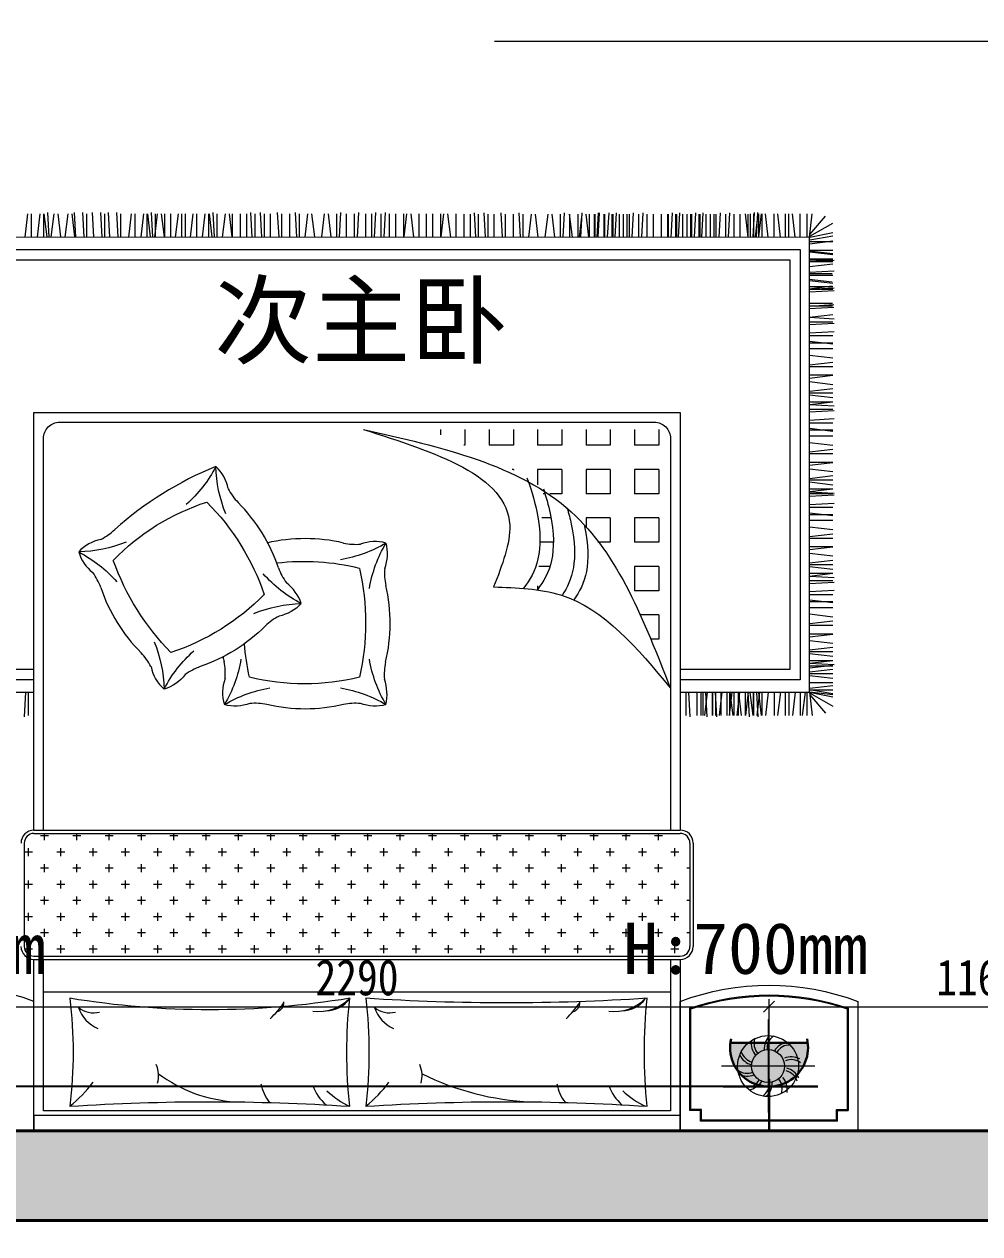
# Model space of a CAD drawing. Header units: millimetres. Extents: x -64529 to 3079702, y -28926 to 77119.
# Drawn here: x -33557 to -30896, y 2304 to 5673 of the extents above; entities that cross this region are included whole.
import ezdxf

# ---------------------------------------------------------------- set-up
doc = ezdxf.new("R2010")
doc.units = ezdxf.units.MM
doc.header["$LTSCALE"] = 10
doc.layers.get('0').update_dxf_attribs({"color": 255})
doc.layers.get('Defpoints').update_dxf_attribs({"color": 255})
for name, color, linetype, lineweight in [('1强弱电插座尺寸', 5, 'Continuous', 0), ('1强电插座布线图', 1, 'Continuous', 30), ('1强电插座布置图', 1, 'Continuous', 30), ('1浅浅', 251, 'Continuous', 20)]:
    doc.layers.add(name, color=color, linetype=linetype, lineweight=lineweight)
doc.styles.get("Standard").update_dxf_attribs({"font": ''})
doc.styles.add('夏建东', font='', dxfattribs={"width": 0.85})
doc.styles.add('宋体', font='', dxfattribs={"height": 2.5})
doc.styles.get('Standard').set_extended_font_data('SimSun')
doc.styles.get('夏建东').set_extended_font_data('SimSun')
doc.styles.get('宋体').set_extended_font_data('SimSun')
doc.dimstyles.new('g', dxfattribs={"dimtxt": 100, "dimasz": 31, "dimexe": 21, "dimexo": 30, "dimgap": 31, "dimtad": 1, "dimtih": 1, "dimtoh": 1, "dimdec": 0, "dimrnd": 10, "dimdsep": 46, "dimtxsty": '夏建东', "dimblk": 'OBLIQUE', "dimcen": 2.5, "dimdle": 21, "dimclrd": 5, "dimclre": 5, "dimclrt": 5, "dimadec": 0, "dimazin": 0, "dimtfac": 1, "dimtdec": 0, "dimtmove": 2, "dimatfit": 3, "dimldrblk": 'DOT', "dimfxl": 300, "dimlwd": -1, "dimlwe": -1, "dimarcsym": 1})
doc.dimstyles.new('副本 外标注', dxfattribs={"dimtxt": 140, "dimasz": 60, "dimexe": 30, "dimexo": 30, "dimgap": 80, "dimtad": 1, "dimtoh": 1, "dimdec": 0, "dimtxsty": 'Standard', "dimblk": 'OBLIQUE', "dimcen": 2.5, "dimdle": 60, "dimclrd": 250, "dimclre": 250, "dimclrt": 44, "dimadec": 0, "dimazin": 0, "dimtfac": 1, "dimtdec": 0, "dimtix": 1, "dimtmove": 0, "dimatfit": 3, "dimldrblk": 'DOTSMALL', "dimfxl": 1, "dimtfill": 1, "dimarcsym": 0})

# ---------------------------------------------------------------- blocks, each defined once
blk = doc.blocks.new('_Oblique')
at = {"color": 0, "linetype": 'ByBlock', "lineweight": -2}
blk.add_line((-0.5, -0.5), (0.5, 0.5), dxfattribs=at)
blk = doc.blocks.new('*D621')
at = {"layer": '1浅浅', "color": 250, "lineweight": -2, "transparency": 16777216}
for p, q in [((-30320, 2861.5), (-30320, 1464.5)), ((-35240, 1764.5), (-35240, 1464.5)), ((-35300, 1494.5), (-30260, 1494.5))]:
    blk.add_line(p, q, dxfattribs=at)
at = {"layer": 'Defpoints', "color": 0, "lineweight": 30, "transparency": 16777216}
for p in [(-30320, 2891.5), (-35240, 1794.5), (-30320, 1494.5)]:
    blk.add_point(p, dxfattribs=at)
at = {"layer": '1浅浅', "color": 250, "lineweight": -2, "transparency": 16777216, "xscale": 60, "yscale": 60, "zscale": 60, "rotation": 180}
blk.add_blockref('_Oblique', (-35240, 1494.5), dxfattribs=at)
at = {"layer": '1浅浅', "color": 250, "lineweight": -2, "transparency": 16777216, "xscale": 60, "yscale": 60, "zscale": 60}
blk.add_blockref('_Oblique', (-30320, 1494.5), dxfattribs=at)
at = {"layer": '1浅浅', "color": 44, "transparency": 16777216, "insert": (-32780, 1644.5), "char_height": 140, "attachment_point": 5, "bg_fill": 3, "box_fill_scale": 1.1, "bg_fill_color": 256, "bg_fill_true_color": 13158600, "bg_fill_transparency": 14240840}
blk.add_mtext('4920', dxfattribs=at)
blk = doc.blocks.new('_DotSmall')
at = {"color": 0, "linetype": 'ByBlock', "const_width": 0.5}
blk.add_lwpolyline([(-0.0625, 0, 1), (0.0625, 0, 1)], format="xyb", close=True, dxfattribs=at)
blk = doc.blocks.new('*D622')
at = {"layer": '1浅浅', "color": 250, "lineweight": -2, "transparency": 16777216}
for p, q in [((-30320, 3451.4), (-30320, 1014.5)), ((-35240, 1764.5), (-35240, 1014.5)), ((-35300, 1044.5), (-30260, 1044.5))]:
    blk.add_line(p, q, dxfattribs=at)
at = {"layer": 'Defpoints', "color": 0, "lineweight": 30, "transparency": 16777216}
for p in [(-30320, 3481.4), (-35240, 1794.5), (-30320, 1044.5)]:
    blk.add_point(p, dxfattribs=at)
at = {"layer": '1浅浅', "color": 250, "lineweight": -2, "transparency": 16777216, "xscale": 60, "yscale": 60, "zscale": 60, "rotation": 180}
blk.add_blockref('_Oblique', (-35240, 1044.5), dxfattribs=at)
at = {"layer": '1浅浅', "color": 250, "lineweight": -2, "transparency": 16777216, "xscale": 60, "yscale": 60, "zscale": 60}
blk.add_blockref('_Oblique', (-30320, 1044.5), dxfattribs=at)
at = {"layer": '1浅浅', "color": 44, "transparency": 16777216, "insert": (-32780, 1194.5), "char_height": 140, "attachment_point": 5, "bg_fill": 3, "box_fill_scale": 1.1, "bg_fill_color": 256, "bg_fill_true_color": 13158600, "bg_fill_transparency": 14240840}
blk.add_mtext('4920', dxfattribs=at)
blk = doc.blocks.new('fhrhrthrthr')
at = {"layer": '1强电插座布置图', "linetype": 'ByBlock'}
h = blk.add_hatch(color=1, dxfattribs=at)
edge = h.paths.add_edge_path()
edge.add_ellipse((202250.2, 8955.8), major_axis=(-76.8, -76.8), ratio=1, start_angle=308.0428, end_angle=501.9572, ccw=False)
edge.add_line((202142.4, 8969), (202358, 8969))
at = {"layer": '1强电插座布置图', "color": 1}
for p, q in [((202142.4, 8969), (202358, 8969)), ((202250.2, 8724.2), (202250.2, 8868)), ((202114.5, 8846.9), (202377.9, 8846.9)), ((202204.9, 8857.1), (202204.9, 8857.1))]:
    blk.add_line(p, q, dxfattribs=at)
blk.add_ellipse((202250.2, 8955.8), major_axis=(0, 108.6), ratio=1, start_param=1.348329, end_param=4.934795, dxfattribs=at)
blk = doc.blocks.new('_Dot')
at = {"color": 0, "linetype": 'ByBlock', "lineweight": -2}
blk.add_line((-0.5, 0), (-1, 0), dxfattribs=at)
at = {"color": 0, "linetype": 'ByBlock', "const_width": 0.5}
blk.add_lwpolyline([(-0.25, 0, 1), (0.25, 0, 1)], format="xyb", close=True, dxfattribs=at)
blk = doc.blocks.new('*D679')
at = {"layer": '1强弱电插座尺寸', "color": 5, "transparency": 16777216}
for p, q in [((-33798.5, 2936.7), (-31461.5, 2936.7)), ((-33777.5, 2621.5), (-33777.5, 2957.7)), ((-31482.5, 2621.5), (-31482.5, 2957.7))]:
    blk.add_line(p, q, dxfattribs=at)
at = {"layer": 'Defpoints', "color": 0, "lineweight": 30, "transparency": 16777216}
for p in [(-31482.5, 2936.7), (-33777.5, 2591.5), (-31482.5, 2591.5)]:
    blk.add_point(p, dxfattribs=at)
at = {"layer": '1强弱电插座尺寸', "color": 5, "transparency": 16777216, "xscale": 31, "yscale": 31, "zscale": 31, "rotation": 180}
blk.add_blockref('_Oblique', (-33777.5, 2936.7), dxfattribs=at)
at = {"layer": '1强弱电插座尺寸', "color": 5, "transparency": 16777216, "xscale": 31, "yscale": 31, "zscale": 31}
blk.add_blockref('_Oblique', (-31482.5, 2936.7), dxfattribs=at)
at = {"layer": '1强弱电插座尺寸', "color": 5, "transparency": 16777216, "insert": (-32630, 3017.7), "char_height": 100, "attachment_point": 5, "style": '夏建东'}
blk.add_mtext('2290', dxfattribs=at)
blk = doc.blocks.new('*D680')
at = {"layer": '1强弱电插座尺寸', "color": 5, "transparency": 16777216}
for p, q in [((-31503.5, 2936.7), (-30299, 2936.7)), ((-31482.5, 2621.5), (-31482.5, 2957.7)), ((-30320, 2621.5), (-30320, 2957.7))]:
    blk.add_line(p, q, dxfattribs=at)
at = {"layer": 'Defpoints', "color": 0, "lineweight": 30, "transparency": 16777216}
for p in [(-30320, 2936.7), (-31482.5, 2591.5), (-30320, 2591.5)]:
    blk.add_point(p, dxfattribs=at)
at = {"layer": '1强弱电插座尺寸', "color": 5, "transparency": 16777216, "xscale": 31, "yscale": 31, "zscale": 31, "rotation": 180}
blk.add_blockref('_Oblique', (-31482.5, 2936.7), dxfattribs=at)
at = {"layer": '1强弱电插座尺寸', "color": 5, "transparency": 16777216, "xscale": 31, "yscale": 31, "zscale": 31}
blk.add_blockref('_Oblique', (-30320, 2936.7), dxfattribs=at)
at = {"layer": '1强弱电插座尺寸', "color": 5, "transparency": 16777216, "insert": (-30901.3, 3017.7), "char_height": 100, "attachment_point": 5, "style": '夏建东'}
blk.add_mtext('1160', dxfattribs=at)

msp = doc.modelspace()

# ---------------------------------------------------------------- hatches: boundary and pattern name
at = {"layer": '1浅浅'}
h = msp.add_hatch(color=251, dxfattribs=at)
h.dxf.hatch_style = 1
h.paths.add_polyline_path([(-35490, 3071.5), (-35240, 3071.5), (-35240, 2591.5), (-27980, 2591.5), (-27980, 6651.5), (-27980, 6851.5), (-27730, 6851.5), (-27730, 2341.5), (-35490, 2341.5)])
at = {"layer": '1浅浅', "ltscale": 0.05}
h = msp.add_hatch(dxfattribs=at)
h.set_pattern_fill('SQUARE,_O', color=251, scale=540, angle=-180)
h.set_pattern_definition([(180, (73915.39, -216832.14), (-7e-14, -67.5), [67.5, -67.5]), (270, (73915.39, -216832.14), (67.5, -8e-14), [67.5, -67.5])])
edge = h.paths.add_edge_path()
edge.add_spline(control_points=[(-31757.6, 3824.5), (-31830.1, 4007.2), (-31904.6, 4195.1), (-32040.7, 4321.9), (-32044.5, 4325.4)], knot_values=[493.609625, 493.609625, 493.609625, 493.609625, 1118.790855, 1136.364214, 1136.364214, 1136.364214, 1136.364214], degree=3, periodic=0)
edge.add_spline(control_points=[(-32044.5, 4325.4), (-32044.5, 4325.5), (-32044.5, 4325.6), (-32044.6, 4325.7)], knot_values=[94.184049, 94.184049, 94.184049, 94.184049, 94.3731, 94.3731, 94.3731, 94.3731], degree=3, periodic=0)
edge.add_spline(control_points=[(-32059, 4082.1), (-32029.9, 4124.8), (-32010, 4189.1), (-32040.3, 4310.6), (-32044.5, 4325.4)], knot_values=[94.3731, 94.3731, 94.3731, 94.3731, 294.004708, 323.391411, 323.391411, 323.391411, 323.391411], degree=3, periodic=0)
edge.add_spline(control_points=[(-32044.5, 4325.4), (-32065.2, 4344.2), (-32087.3, 4361.7), (-32110.4, 4378.2)], knot_values=[396.902031, 396.902031, 396.902031, 396.902031, 493.609625, 493.609625, 493.609625, 493.609625], degree=3, periodic=0)
edge.add_spline(control_points=[(-32110.4, 4378.2), (-32110.5, 4378.5), (-32110.6, 4378.8), (-32110.7, 4379.1)], knot_values=[77.544423, 77.544423, 77.544423, 77.544423, 78.201349, 78.201349, 78.201349, 78.201349], degree=3, periodic=0)
edge.add_spline(control_points=[(-32127.7, 4098.2), (-32093, 4142.7), (-32064.3, 4211.3), (-32103.7, 4357.5), (-32110.4, 4378.2)], knot_values=[78.201349, 78.201349, 78.201349, 78.201349, 299.409175, 344.96763, 344.96763, 344.96763, 344.96763], degree=3, periodic=0)
edge.add_spline(control_points=[(-32110.4, 4378.2), (-32125.4, 4388.8), (-32140.8, 4399), (-32156.6, 4408.8)], knot_values=[334.37699, 334.37699, 334.37699, 334.37699, 396.902031, 396.902031, 396.902031, 396.902031], degree=3, periodic=0)
edge.add_spline(control_points=[(-32157, 4409.7), (-32156.9, 4409.4), (-32156.8, 4409.1), (-32156.6, 4408.8)], knot_values=[56.721131, 56.721131, 56.721131, 56.721131, 57.610921, 57.610921, 57.610921, 57.610921], degree=3, periodic=0)
edge.add_spline(control_points=[(-32156.6, 4408.8), (-32241.2, 4461.2), (-32336.6, 4502.9), (-32432, 4544.5)], knot_values=[0, 0, 0, 0, 334.37699, 334.37699, 334.37699, 334.37699], degree=3, periodic=0)
edge.add_line((-32432, 4544.5), (-31757, 4544.5))
edge.add_line((-31757, 4544.5), (-31757, 3824.5))
edge.add_arc((-31757.3, 3788.2), 36.3, 89.562, 90.438)

# ---------------------------------------------------------------- linework, layer by layer
at = {"layer": '1强电插座布线图', "linetype": 'Continuous', "lineweight": 30}
msp.add_lwpolyline([(-31482.5, 2715.5), (-34961.2, 2714.2, -0.414214), (-35061.2, 2814.2), (-35061.2, 6377.2, -0.414214), (-34961.2, 6477.2), (-29390.9, 6477.2, 0.414214), (-29290.9, 6577.2), (-29290.9, 6861.4, 0.414214), (-29390.9, 6961.4), (-35017.4, 6961.4, -0.414214), (-35117.4, 7061.4), (-35117.4, 12267.2, -0.414214), (-35017.4, 12367.2), (-29454.3, 12367.2, 0.414214), (-29354.3, 12467.2), (-29354.3, 12786, 0.414214), (-29454.3, 12886), (-35017.4, 12886, -0.414214), (-35117.4, 12986), (-35117.4, 17138.9, -0.414214)], format="xyb", dxfattribs=at)
at = {"layer": '1浅浅', "color": 251, "ltscale": 0.05}
for p, q in [((-33553.9, 5079.9), (-33546.3, 5144.7)), ((-33536.4, 5079.9), (-33536.4, 5144.7)), ((-33520, 5079.9), (-33512.4, 5144.7)), ((-33502.4, 5079.9), (-33502.4, 5144.7)), ((-33493.3, 5080.5), (-33500.9, 5144.7)), ((-33487.2, 5079.9), (-33491, 5148.5)), ((-33481.3, 5079.9), (-33473.7, 5144.7)), ((-33454.6, 5080.5), (-33462.2, 5144.7)), ((-33442.4, 5079.9), (-33434.8, 5144.7)), ((-33415.7, 5080.5), (-33423.3, 5144.7)), ((-33412.6, 5079.9), (-33416.4, 5148.5)), ((-33389.6, 5079.9), (-33393.5, 5148.5)), ((-33382, 5079.9), (-33382, 5144.7)), ((-33362.9, 5079.9), (-33366.7, 5148.5)), ((-33340, 5079.9), (-33343.8, 5148.5)), ((-33332.4, 5079.9), (-33332.4, 5144.7)), ((-33318.1, 5079.9), (-33321.9, 5148.5)), ((-33295.2, 5079.9), (-33299, 5148.5)), ((-33287.5, 5079.9), (-33287.5, 5144.7)), ((-33265.5, 5079.9), (-33257.8, 5144.7)), ((-33247.9, 5079.9), (-33247.9, 5144.7)), ((-33231.5, 5079.9), (-33223.9, 5144.7)), ((-33214, 5079.9), (-33214, 5144.7)), ((-33204.8, 5080.5), (-33212.4, 5144.7)), ((-33198.7, 5079.9), (-33202.5, 5148.5)), ((-33193.2, 5079.9), (-33185.6, 5144.7)), ((-33191.1, 5079.9), (-33191.1, 5144.7)), ((-33166.5, 5080.5), (-33174.1, 5144.7)), ((-33165.3, 5080.5), (-33165.3, 5144.6)), ((-33148.7, 5080.5), (-33148.7, 5144.6)), ((-33135.1, 5079.9), (-33127.4, 5144.7)), ((-33117.5, 5079.9), (-33117.5, 5144.7)), ((-33107.6, 5080.5), (-33107.6, 5144.6)), ((-33093.9, 5079.9), (-33086.3, 5144.7)), ((-33076.3, 5079.9), (-33076.3, 5144.7)), ((-33060, 5079.9), (-33052.4, 5144.7)), ((-33042.4, 5079.9), (-33042.4, 5144.7)), ((-33033.3, 5080.5), (-33040.9, 5144.7)), ((-33027.2, 5079.9), (-33031, 5148.5)), ((-33019.5, 5079.9), (-33019.5, 5144.7)), ((-33004.2, 5079.9), (-32996.6, 5144.7)), ((-32977.5, 5080.5), (-32985.1, 5144.7)), ((-32976.3, 5080.5), (-32976.3, 5144.6)), ((-32954.1, 5079.9), (-32954.1, 5144.7)), ((-32936.8, 5079.9), (-32936.8, 5144.7)), ((-32921.6, 5079.9), (-32925.4, 5148.5)), ((-32913.9, 5079.9), (-32913.9, 5144.7)), ((-32894.8, 5079.9), (-32898.7, 5148.5)), ((-32887.2, 5079.9), (-32887.2, 5144.7)), ((-32870.8, 5080.5), (-32870.8, 5144.6)), ((-32847.2, 5079.9), (-32851, 5148.5)), ((-32839.5, 5079.9), (-32839.5, 5144.7)), ((-32816.6, 5079.9), (-32816.6, 5144.7)), ((-32797.5, 5079.9), (-32801.3, 5148.5)), ((-32789.9, 5079.9), (-32789.9, 5144.7)), ((-32774.6, 5079.9), (-32767, 5144.7)), ((-32747.9, 5080.5), (-32755.5, 5144.7)), ((-32728.3, 5080.5), (-32720.7, 5144.7)), ((-32701.6, 5079.9), (-32709.2, 5144.7)), ((-32686.3, 5079.9), (-32686.3, 5144.7)), ((-32678.7, 5079.9), (-32674.9, 5148.5)), ((-32659.6, 5079.9), (-32659.6, 5144.7)), ((-32636.7, 5079.9), (-32636.7, 5144.7)), ((-32629, 5079.9), (-32625.2, 5148.5)), ((-32605.4, 5080.5), (-32605.4, 5144.6)), ((-32589, 5079.9), (-32589, 5144.7)), ((-32581.4, 5079.9), (-32577.6, 5148.5)), ((-32562.3, 5079.9), (-32562.3, 5144.7)), ((-32554.6, 5079.9), (-32550.8, 5148.5)), ((-32539.4, 5079.9), (-32539.4, 5144.7)), ((-32522.1, 5079.9), (-32522.1, 5144.7)), ((-32499.9, 5080.5), (-32499.9, 5144.6)), ((-32498.7, 5080.5), (-32491.1, 5144.7)), ((-32472, 5079.9), (-32479.6, 5144.7)), ((-32456.7, 5079.9), (-32456.7, 5144.7)), ((-32436.3, 5079.9), (-32436.3, 5144.7)), ((-32419.1, 5079.9), (-32419.1, 5144.7)), ((-32396.8, 5080.5), (-32396.8, 5144.6)), ((-32395.7, 5080.5), (-32388, 5144.7)), ((-32368.9, 5079.9), (-32376.6, 5144.7)), ((-32353.7, 5079.9), (-32353.7, 5144.7)), ((-32331.4, 5079.4), (-32331.4, 5144.2)), ((-32314.2, 5079.4), (-32314.2, 5144.2)), ((-32298.9, 5079.4), (-32302.7, 5148)), ((-32291.2, 5079.4), (-32291.2, 5144.2)), ((-32272.1, 5079.4), (-32276, 5148)), ((-32264.5, 5079.4), (-32264.5, 5144.2)), ((-32248.1, 5079.9), (-32248.1, 5144.1)), ((-32224.5, 5079.4), (-32228.3, 5148)), ((-32216.8, 5079.4), (-32216.8, 5144.2)), ((-32193.9, 5079.4), (-32193.9, 5144.2)), ((-32174.8, 5079.4), (-32178.6, 5148)), ((-32167.2, 5079.4), (-32167.2, 5144.2)), ((-32151.9, 5079.4), (-32144.3, 5144.2)), ((-32125.2, 5079.9), (-32132.8, 5144.2)), ((-32105.7, 5079.9), (-32098, 5144.2)), ((-32078.9, 5079.4), (-32086.6, 5144.2)), ((-32063.6, 5079.4), (-32063.6, 5144.2)), ((-32056, 5079.4), (-32052.2, 5148)), ((-32030.2, 5080), (-32037.9, 5144.2)), ((-32036.9, 5079.4), (-32036.9, 5144.2)), ((-32014, 5079.4), (-32014, 5144.2)), ((-32010.7, 5080), (-32003.1, 5144.2)), ((-32006.4, 5079.4), (-32002.5, 5148)), ((-31984, 5079.4), (-31991.6, 5144.2)), ((-31982.8, 5079.9), (-31982.8, 5144.1)), ((-31968.7, 5079.4), (-31968.7, 5144.2)), ((-31966.3, 5079.4), (-31966.3, 5144.2)), ((-31961.1, 5079.4), (-31957.3, 5148)), ((-31958.7, 5079.4), (-31954.9, 5148)), ((-31942, 5079.4), (-31942, 5144.2)), ((-31939.6, 5079.4), (-31939.6, 5144.2)), ((-31932, 5079.4), (-31928.1, 5148)), ((-31919.1, 5079.4), (-31919.1, 5144.2)), ((-31916.7, 5079.4), (-31916.7, 5144.2)), ((-31911.4, 5079.4), (-31907.6, 5148)), ((-31899.4, 5079.4), (-31899.4, 5144.2)), ((-31887.8, 5080), (-31887.8, 5144.1)), ((-31877.2, 5079.9), (-31877.2, 5144.1)), ((-31871.4, 5079.4), (-31871.4, 5144.2)), ((-31863.8, 5079.4), (-31859.9, 5148)), ((-31844.7, 5079.4), (-31844.7, 5144.2)), ((-31837, 5079.4), (-31833.2, 5148)), ((-31821.7, 5079.4), (-31821.7, 5144.2)), ((-31804.5, 5079.4), (-31804.5, 5144.2)), ((-31782.2, 5080), (-31782.2, 5144.1)), ((-31764.8, 5078.9), (-31764.8, 5143.7)), ((-31762.5, 5078.9), (-31762.5, 5143.7)), ((-31754.8, 5078.9), (-31751, 5147.5)), ((-31741.9, 5078.9), (-31741.9, 5143.7)), ((-31739.5, 5078.9), (-31739.5, 5143.7)), ((-31734.3, 5078.9), (-31730.5, 5147.5)), ((-31722.3, 5078.9), (-31722.3, 5143.7)), ((-31710.7, 5079.4), (-31710.7, 5143.6)), ((-31700, 5079.4), (-31700, 5144.2)), ((-31697.7, 5079.4), (-31697.7, 5144.2)), ((-31690, 5079.4), (-31686.2, 5148)), ((-31677.1, 5079.4), (-31677.1, 5144.2)), ((-31674.7, 5079.4), (-31674.7, 5144.2)), ((-31669.5, 5079.4), (-31665.7, 5148)), ((-31657.5, 5079.4), (-31657.5, 5144.2)), ((-31645.9, 5079.9), (-31645.9, 5144.1)), ((-31635.2, 5079.9), (-31635.2, 5144.1)), ((-31629.5, 5079.4), (-31629.5, 5144.2)), ((-31621.8, 5079.4), (-31618, 5148)), ((-31602.7, 5079.4), (-31602.7, 5144.2)), ((-31595.1, 5079.4), (-31591.3, 5148)), ((-31579.8, 5079.4), (-31579.8, 5144.2)), ((-31562.5, 5079.4), (-31562.5, 5144.2)), ((-31540.3, 5079.9), (-31547.9, 5144.7)), ((-31540.3, 5079.9), (-31540.3, 5144.1)), ((-31534, 5079.9), (-31534, 5144.7)), ((-31526.4, 5079.9), (-31522.6, 5148.5)), ((-31525, 5079.9), (-31525, 5144.7)), ((-31520.3, 5080.5), (-31512.6, 5144.7)), ((-31517.4, 5079.9), (-31513.6, 5148.5)), ((-31511.3, 5080.5), (-31503.7, 5144.7)), ((-31511.1, 5079.9), (-31511.1, 5144.7)), ((-31502.1, 5079.9), (-31502.1, 5144.7)), ((-31484.6, 5079.9), (-31492.2, 5144.7)), ((-31468.2, 5079.9), (-31468.2, 5144.7)), ((-31450.6, 5079.9), (-31458.3, 5144.7)), ((-31437, 5080.5), (-31437, 5144.6)), ((-31427.1, 5079.9), (-31427.1, 5144.7)), ((-31409.5, 5079.9), (-31417.1, 5144.7)), ((-31395.8, 5080.5), (-31395.8, 5144.6)), ((-31376.5, 5080.5), (-31376.5, 5144.6)), ((-31369.6, 5079.9), (-31362, 5144.7)), ((-31368.7, 5087.4), (-31325.1, 5138.2)), ((-31369.3, 5082.2), (-31304.8, 5118.8)), ((-31369.1, 5079.9), (-31304.9, 5092.8)), ((-31369.6, 5061.5), (-31304.8, 5069.2)), ((-31369.6, 5067.4), (-31304.9, 5067.4)), ((-31369.1, 5072.7), (-31304.9, 5083.6)), ((-31370.1, 5041.5), (-31305.3, 5033.9)), ((-31370.1, 5019.3), (-31305.3, 5019.3)), ((-31369.6, 5043.5), (-31304.9, 5043.5)), ((-31369.6, 5039.1), (-31304.8, 5031.4)), ((-31370.1, 5011.7), (-31301.5, 5015.5)), ((-31370.1, 5012.5), (-31305.3, 5012.5)), ((-31370.1, 4981.9), (-31301.5, 4985.7)), ((-31369.6, 5017.1), (-31304.9, 5017.1)), ((-31369.6, 4998.2), (-31304.8, 5005.9)), ((-31371.2, 4978.3), (-31306.4, 4978.3)), ((-31371.2, 4963), (-31306.4, 4955.4)), ((-31370.1, 4974.3), (-31305.3, 4974.3)), ((-31370.1, 4959), (-31305.3, 4951.4)), ((-31370.7, 4936.3), (-31306.4, 4943.9)), ((-31370.1, 4942.3), (-31305.3, 4942.3)), ((-31370.1, 4934.7), (-31301.5, 4938.5)), ((-31370.1, 4935.4), (-31305.3, 4935.4)), ((-31370.1, 4927.8), (-31301.5, 4931.6)), ((-31370.7, 4895.7), (-31305.9, 4895.7)), ((-31370.7, 4888), (-31302, 4891.9)), ((-31370.7, 4888.8), (-31305.9, 4888.8)), ((-31370.7, 4881.2), (-31302, 4885)), ((-31370, 4856.6), (-31301.4, 4852.8)), ((-31369.5, 4856.8), (-31305.2, 4864.4)), ((-31370, 4843.9), (-31305.2, 4843.9)), ((-31370, 4836.2), (-31301.4, 4840.1)), ((-31370, 4813.3), (-31301.4, 4817.1)), ((-31370, 4805.7), (-31305.2, 4805.7)), ((-31370, 4790.4), (-31305.2, 4782.8)), ((-31369.5, 4785.6), (-31305.3, 4785.6)), ((-31369.5, 4769.4), (-31305.3, 4769.4)), ((-31369.5, 4751), (-31305.2, 4743.4)), ((-31370, 4724.3), (-31305.2, 4731.9)), ((-31369.5, 4719.8), (-31305.3, 4719.8)), ((-31369.5, 4696), (-31305.3, 4696)), ((-31369.5, 4687.6), (-31305.2, 4695.2)), ((-31370, 4650.8), (-31305.2, 4658.4)), ((-31369.5, 4677.5), (-31305.2, 4669.9)), ((-31370, 4640.8), (-31305.2, 4633.2)), ((-31370, 4621.5), (-31305.2, 4621.5)), ((-31369.5, 4646.3), (-31305.3, 4646.3)), ((-31369.5, 4614.1), (-31305.2, 4621.7)), ((-31370, 4613.9), (-31301.4, 4610.1)), ((-31370, 4601.1), (-31305.2, 4601.1)), ((-31370, 4593.5), (-31301.4, 4597.3)), ((-31370, 4570.6), (-31301.4, 4574.4)), ((-31370, 4563), (-31305.2, 4563)), ((-31370, 4547.7), (-31305.2, 4540)), ((-31369.5, 4542.9), (-31305.3, 4542.9)), ((-31369.5, 4526.7), (-31305.3, 4526.7)), ((-31370, 4481.6), (-31305.2, 4489.2)), ((-31369.5, 4508.3), (-31305.2, 4500.7)), ((-31369.5, 4477.1), (-31305.3, 4477.1)), ((-31369.5, 4453.2), (-31305.3, 4453.2)), ((-31369.5, 4444.8), (-31305.2, 4452.5)), ((-31370, 4408.1), (-31305.2, 4415.7)), ((-31369.5, 4434.8), (-31305.2, 4427.2)), ((-31370, 4398.1), (-31305.2, 4390.4)), ((-31369.5, 4403.6), (-31305.3, 4403.6)), ((-31370, 4378.8), (-31305.2, 4378.8)), ((-31370, 4371.1), (-31301.4, 4367.3)), ((-31370, 4366.1), (-31305.2, 4366.1)), ((-31370, 4358.4), (-31301.4, 4362.2)), ((-31369.5, 4371.3), (-31305.2, 4379)), ((-31370, 4335.5), (-31301.4, 4339.3)), ((-31370, 4327.9), (-31305.2, 4327.9)), ((-31370, 4312.6), (-31305.2, 4304.9)), ((-31369.5, 4307.8), (-31305.3, 4307.8)), ((-31369.5, 4291.6), (-31305.3, 4291.6)), ((-31370, 4246.5), (-31305.2, 4254.1)), ((-31369.5, 4273.2), (-31305.2, 4265.6)), ((-31369.5, 4242), (-31305.3, 4242)), ((-31369.5, 4218.1), (-31305.3, 4218.1)), ((-31369.5, 4209.7), (-31305.2, 4217.4)), ((-31370, 4173), (-31305.2, 4180.6)), ((-31369.5, 4199.7), (-31305.2, 4192.1)), ((-31370, 4163), (-31305.2, 4155.3)), ((-31370, 4143.7), (-31305.2, 4143.7)), ((-31369.5, 4168.5), (-31305.3, 4168.5)), ((-31369.5, 4136.2), (-31305.2, 4143.9)), ((-31370, 4136.1), (-31301.4, 4132.2)), ((-31370, 4123.3), (-31305.2, 4123.3)), ((-31370, 4115.7), (-31301.4, 4119.5)), ((-31370, 4092.8), (-31301.4, 4096.6)), ((-31370, 4085.1), (-31305.2, 4085.1)), ((-31370, 4069.9), (-31305.2, 4062.2)), ((-31369.5, 4065), (-31305.3, 4065)), ((-31369.5, 4048.9), (-31305.3, 4048.9)), ((-31370, 4003.7), (-31305.2, 4011.4)), ((-31369.5, 4030.5), (-31305.2, 4022.8)), ((-31369.5, 3999.2), (-31305.3, 3999.2)), ((-31369.5, 3975.4), (-31305.3, 3975.4)), ((-31369.5, 3967), (-31305.2, 3974.6)), ((-31369.5, 3957), (-31305.2, 3949.3)), ((-31370, 3930.2), (-31305.2, 3937.9)), ((-31370, 3920.3), (-31305.2, 3912.6)), ((-31369.5, 3925.7), (-31305.3, 3925.7)), ((-31370, 3901), (-31305.2, 3901)), ((-31370, 3893.3), (-31301.4, 3889.5)), ((-31370, 3880.6), (-31305.2, 3888.2)), ((-31370, 3885.7), (-31305.2, 3885.7)), ((-31370, 3869.1), (-31305.2, 3876.7)), ((-31369.5, 3893.5), (-31305.2, 3901.2)), ((-31370, 3859.1), (-31305.2, 3851.5)), ((-31369.5, 3864.6), (-31305.3, 3864.6)), ((-33553.2, 3812.8), (-33557, 3744.2)), ((-33545.6, 3812.8), (-33545.6, 3748)), ((-31714.4, 3812.8), (-31714.4, 3748)), ((-31706.8, 3812.8), (-31703, 3744.2)), ((-31683.2, 3812.3), (-31683.2, 3748.1)), ((-31672.5, 3812.8), (-31672.5, 3748)), ((-31666.8, 3812.8), (-31666.8, 3748)), ((-31655, 3812.8), (-31662.6, 3748)), ((-31659.1, 3812.8), (-31655.3, 3744.2)), ((-31641.3, 3812.3), (-31641.3, 3748.1)), ((-31640, 3812.8), (-31640, 3748)), ((-31632.4, 3812.8), (-31628.6, 3744.2)), ((-31631.4, 3812.8), (-31631.4, 3748)), ((-31613.8, 3812.8), (-31621.4, 3748)), ((-31617.1, 3812.8), (-31617.1, 3748)), ((-31600.1, 3812.3), (-31600.1, 3748.1)), ((-31599.8, 3812.8), (-31599.8, 3748)), ((-31586.2, 3812.8), (-31593.9, 3748)), ((-31592.5, 3812.3), (-31592.5, 3748.1)), ((-31591.4, 3812.3), (-31583.7, 3748)), ((-31580.8, 3812.3), (-31580.8, 3748.1)), ((-31564.6, 3812.8), (-31572.3, 3748)), ((-31568.6, 3812.3), (-31568.6, 3748.1)), ((-31567.4, 3812.3), (-31559.8, 3748)), ((-31549.4, 3812.8), (-31549.4, 3748)), ((-31540.7, 3812.8), (-31548.4, 3748)), ((-31541.7, 3812.8), (-31537.9, 3744.2)), ((-31535.6, 3812.3), (-31528, 3748)), ((-31526.4, 3812.8), (-31526.4, 3748)), ((-31525.4, 3812.8), (-31525.4, 3748)), ((-31517.8, 3812.8), (-31514, 3744.2)), ((-31508.9, 3812.8), (-31516.5, 3748)), ((-31511.7, 3812.3), (-31504.1, 3748)), ((-31502.5, 3812.8), (-31502.5, 3748)), ((-31485, 3812.8), (-31492.6, 3748)), ((-31468.6, 3812.8), (-31468.6, 3748)), ((-31451, 3812.8), (-31458.7, 3748)), ((-31437.4, 3812.3), (-31437.4, 3748.1)), ((-31427.5, 3812.8), (-31427.5, 3748)), ((-31409.9, 3812.8), (-31417.5, 3748)), ((-31396.2, 3812.3), (-31396.2, 3748.1)), ((-31382.3, 3812.8), (-31389.9, 3748)), ((-31376.9, 3812.3), (-31376.9, 3748.1)), ((-31370, 3839.8), (-31305.2, 3839.8)), ((-31370, 3824.1), (-31305.2, 3831.7)), ((-31370, 3814.1), (-31305.2, 3806.5)), ((-31370, 3812.8), (-31362.4, 3748)), ((-31369.7, 3810.5), (-31305.2, 3773.9)), ((-31369.5, 3820), (-31305.3, 3809.2)), ((-31369.5, 3819.6), (-31305.3, 3819.6)), ((-31369.5, 3812.8), (-31305.3, 3799.9)), ((-31369.1, 3805.3), (-31325.5, 3754.5))]:
    msp.add_line(p, q, dxfattribs=at)
at = {"layer": '1浅浅', "color": 251, "lineweight": 40}
for p, q in [((-35240, 2591.5), (-27980, 2591.5)), ((-35490, 2341.5), (-27730, 2341.5)), ((-35490, 2341.5), (-27730, 2341.5))]:
    msp.add_line(p, q, dxfattribs=at)
at = {"layer": '1浅浅', "color": 251, "ltscale": 0.05}
for points in [[(-31730, 3812.8), (-31370, 3812.8), (-31370, 5079.3), (-33890, 5079.9), (-33890, 3812.8), (-33530, 3812.8)], [(-33530, 3846.9), (-33864.6, 3846.9), (-33864.6, 5045.9), (-31395.4, 5045.9), (-31395.4, 3846.9), (-31730, 3846.9)], [(-33530, 3876), (-33835.4, 3876), (-33835.4, 5016.7), (-31424.6, 5016.7), (-31424.6, 3876), (-31730, 3876)]]:
    msp.add_lwpolyline(points, dxfattribs=at)
for points in [[(-32995.4, 4309.6, -0.091296), (-33023.2, 4441.3, -0.091296), (-33105.8, 4335, -0.091296)], [(-33048, 4342.2, -0.111006), (-32888.1, 4085.1, -0.119549), (-33148.2, 3923.1, -0.107813), (-33308.7, 4179.4)], [(-33308.4, 4180.8, -0.121865), (-33048, 4342.2, -0.121865)], [(-33273.2, 4230.7, -0.091296), (-33405.1, 4203.4, -0.091296), (-33299.1, 4120.4, -0.091296)], [(-32595.4, 4101.6, -0.091296), (-32549.3, 4228.1, -0.091296), (-32675.6, 4181.6, -0.091296)], [(-32622.8, 4157.1, -0.111006), (-32623, 3854.4, -0.119549), (-32929.5, 3854.4, -0.033212), (-32943.6, 3947.5)], [(-32917, 4032.1, -0.091296), (-32785.2, 4059.4, -0.091296), (-32891.2, 4142.4)], [(-32785.2, 4059.4, -0.159461), (-32847, 4024.6, 0.076283), (-32885.5, 3996.9, -0.115075), (-33066.8, 3884, 0.076283), (-33108.6, 3861.6, -0.159461), (-33167.1, 3821.4)], [(-33194.9, 3953.2, -0.091296), (-33167.1, 3821.4, -0.091296), (-33084.5, 3927.8, -0.091296)], [(-32953.2, 3904.6, -0.091296), (-32999.3, 3778.1, -0.091296), (-32872.9, 3824.6, -0.091296)], [(-32675.6, 3824.6, -0.091296), (-32549.3, 3778.1, -0.091296), (-32595.4, 3904.6)], [(-32549.3, 3778.1, -0.159461), (-32620.2, 3781.2, 0.076283), (-32667.5, 3778.1, -0.115075), (-32881.1, 3778.1, 0.076283), (-32928.4, 3781.2, -0.159461), (-32999.3, 3778.1)]]:
    msp.add_lwpolyline(points, format="xyb", dxfattribs=at)
for centre, radius, start, end in [((-32650.2, 3529.1), 985.5, 112.2357, 131.6183), ((-33100.4, 4357.5), 114.1, 11.107, 47.3477), ((-32849, 4449.8), 156.3, 206.7792, 224.2282), ((-33294.3, 4009.1), 470.2, 18.6116, 44.8693), ((-33414.1, 4377.5), 156.3, 296.9657, 314.4146), ((-33320.9, 4126.4), 114.1, 101.2935, 137.5343), ((-32774.3, 3770.2), 470.2, 76.8711, 103.1289), ((-32633.7, 4380.7), 156.3, 257.5124, 274.9613), ((-32580, 4118.2), 114.1, 74.3927, 110.6334), ((-32659.2, 4197.8), 114.1, 339.1802, 15.4209), ((-33299.2, 4233.5), 110.1, 195.9027, 232.7063), ((-33491.2, 4052.6), 156.3, 19.2528, 36.7017), ((-32777.4, 3538.2), 637.9, 75.9717, 96.8044), ((-32701.1, 4210.7), 156.3, 199.2528, 216.7017), ((-32397, 4143.2), 156.3, 174.8523, 192.3012), ((-32908.1, 4015.6), 130.5, 19.6429, 51.2245), ((-33007.9, 4004.6), 470.2, 346.6847, 12.9425), ((-32898, 4254.2), 470.2, 198.6116, 224.8693), ((-33343.3, 3813.4), 156.3, 26.7792, 44.2282), ((-32542.1, 4003.1), 470.2, 191.2968, 192.9425), ((-33100.1, 3902.8), 105.3, 190.3494, 230.5275), ((-33153, 3864.5), 156.3, 354.8523, 12.3012), ((-32397.9, 3862), 156.3, 167.3259, 184.7749), ((-32899.4, 3811.7), 105.3, 158.4226, 198.6004), ((-32676.8, 3805.9), 130.5, 347.7159, 19.2977)]:
    msp.add_arc(centre, radius, start, end, dxfattribs=at)
for points, knots in [([(-32612, 4544.5), (-32395.2, 4495.4), (-31982.3, 4401.9), (-31829.9, 4010.4), (-31757.6, 3824.5)], [0, 0, 0, 0, 622.564546, 1185.227655, 1185.227655, 1185.227655, 1185.227655]), ([(-32612, 4544.5), (-32411.5, 4480.5), (-32137.9, 4393.2), (-32225.9, 4166.5), (-32249.4, 4105.9)], [0, 0, 0, 0, 486.952172, 664.383767, 664.383767, 664.383767, 664.383767]), ([(-32157, 4409.7), (-32147.8, 4387.5), (-32098.8, 4221), (-32131, 4147.1), (-32166.4, 4102.3)], [56.721131, 56.721131, 56.721131, 56.721131, 123.759804, 347.966991, 347.966991, 347.966991, 347.966991]), ([(-32110.7, 4379.1), (-32103.9, 4358.3), (-32064.2, 4211.5), (-32093, 4142.7), (-32127.7, 4098.2)], [77.544423, 77.544423, 77.544423, 77.544423, 123.759804, 344.96763, 344.96763, 344.96763, 344.96763]), ([(-32044.6, 4325.7), (-32040.4, 4310.8), (-32010, 4189.2), (-32029.9, 4124.8), (-32059, 4082.1)], [94.184049, 94.184049, 94.184049, 94.184049, 123.759804, 323.391411, 323.391411, 323.391411, 323.391411]), ([(-31996.1, 4274.9), (-31996.1, 4274.8), (-31974.1, 4169.8), (-31994.6, 4113.2), (-32026.4, 4069.6)], [123.470143, 123.470143, 123.470143, 123.470143, 123.759804, 333.885866, 333.885866, 333.885866, 333.885866]), ([(-32249.4, 4105.9), (-32185, 4103.7), (-31983.2, 4096.8), (-31849, 3934.8), (-31757.6, 3824.5)], [0, 0, 0, 0, 187.647417, 588.23034, 588.23034, 588.23034, 588.23034])]:
    msp.add_open_spline(points, degree=3, knots=knots, dxfattribs=at)

# ---------------------------------------------------------------- texts
at = {"layer": '1浅浅', "color": 251, "lineweight": 5, "style": '宋体'}
msp.add_text('次主卧', height=200, dxfattribs=at).set_placement((-33027.7, 4747.9))

# ---------------------------------------------------------------- leaders
at = {"layer": '1强弱电插座尺寸', "color": 5}
msp.add_leader([(-29373.4, 5946.3), (-30540.4, 5624.9), (-32246.9, 5624.9)], dimstyle='g', dxfattribs=at)

# ---------------------------------------------------------------- next in the draw order: dimensions: what is measured, and where the dimension line sits
at = {"layer": '1浅浅', "color": 251}
dim = msp.add_linear_dim(base=(-30320, 1494.5), p1=(-35240, 1794.5), p2=(-30320, 2891.5), dimstyle='副本 外标注', dxfattribs=at)
dim.commit()
dim.dimension.update_dxf_attribs({"geometry": '*D621', "text_midpoint": (-32780, 1644.5)})

# ---------------------------------------------------------------- next in the draw order: dimensions: what is measured, and where the dimension line sits
dim = msp.add_linear_dim(base=(-30320, 1044.5), p1=(-35240, 1794.5), p2=(-30320, 3481.4), dimstyle='副本 外标注', dxfattribs=at)
dim.commit()
dim.dimension.update_dxf_attribs({"geometry": '*D622', "text_midpoint": (-32780, 1194.5)})

# ---------------------------------------------------------------- next in the draw order: hatches: boundary and pattern name
at = {"layer": '1浅浅', "ltscale": 0.05}
h = msp.add_hatch(dxfattribs=at)
h.set_pattern_fill('CROSS,_O', color=251, scale=180, angle=-270)
h.set_pattern_definition([(90, (-401600.12, -377208.962), (-45, 45), [22.5, -67.5]), (180, (-401588.87, -377197.712), (-45, -45), [22.5, -67.5])])
h.paths.add_polyline_path([(-33529.7, 3077.6, -0.412375), (-33556.7, 3105), (-33556.7, 3392.4, -0.416047), (-33529.2, 3419.5), (-31729.7, 3419.5, -0.412383), (-31702.7, 3392.2), (-31702.7, 3104.8, -0.416045), (-31730.3, 3077.6)])

# ---------------------------------------------------------------- next in the draw order: linework, layer by layer
at = {"layer": '1浅浅', "color": 251, "ltscale": 0.05}
for p, q in [((-33529.7, 3428.5), (-31730.3, 3428.5)), ((-33529.7, 3419.5), (-31730.3, 3419.5)), ((-33556.7, 3392.4), (-33556.7, 3104.8)), ((-31702.7, 3392.4), (-31702.7, 3104.8)), ((-31693.7, 3392.4), (-31693.7, 3104.8)), ((-33529.7, 3077.6), (-31730.3, 3077.6)), ((-33529.7, 3068.6), (-31729.7, 3068.6)), ((-33503, 2978.6), (-31757, 2978.6)), ((-31485.1, 2901.3), (-31485.1, 2641.8)), ((-31355.3, 2771.5), (-31614.8, 2771.5))]:
    msp.add_line(p, q, dxfattribs=at)
for points in [[(-33530, 3428.5), (-33530, 4591.5), (-31730, 4591.5), (-31730, 3428.6)], [(-33530, 2591.5), (-33530, 3068.6)], [(-32630, 2647.2), (-33503, 2647.2), (-33503, 3068.6)], [(-31757, 3068.6), (-31757, 2647.2), (-32630, 2647.2)], [(-31730, 3068.6), (-31730, 2591.5)], [(-31730, 2633.7), (-33530, 2633.7), (-33530, 2591.5), (-31730, 2591.5), (-31730, 2633.7)], [(-31670.6, 2618.5), (-31670.6, 2650.9), (-31703, 2650.9)], [(-31673.3, 2618.5), (-31673.3, 2618.5), (-31673.3, 2648.2), (-31703, 2648.2)], [(-31294.4, 2618.5), (-31294.4, 2650.9), (-31262, 2650.9)], [(-31291.7, 2618.5), (-31291.7, 2618.5), (-31291.7, 2648.2), (-31262, 2648.2)], [(-31291.7, 2621.2), (-31673.3, 2621.2)], [(-31291.7, 2618.5), (-31673.3, 2618.5)]]:
    msp.add_lwpolyline(points, dxfattribs=at)
for points in [[(-33503, 3428.5), (-33503, 4519.5, -0.414214), (-33458, 4564.5), (-31802, 4564.5, -0.414214), (-31757, 4519.5), (-31757, 3428.5)], [(-31703, 2648.2), (-31703, 2932.7, -0.167087), (-31262, 2932.7), (-31262, 2648.2)], [(-31700.3, 2648.2), (-31700.3, 2930.8, -0.165559), (-31264.7, 2930.8), (-31264.7, 2648.2)]]:
    msp.add_lwpolyline(points, format="xyb", dxfattribs=at)
for points in [[(-34025, 2951.5), (-34025, 2591.5), (-33530, 2591.5), (-33530, 2951.5, 0.181818)], [(-31235, 2951.5), (-31235, 2591.5), (-31730, 2591.5), (-31730, 2951.5, -0.181818)], [(-33429.5, 2960.3, -0.058596), (-33429.5, 2659.6, -0.032628), (-32650.3, 2659.6, -0.052163), (-32650.3, 2960.3, -0.082356)], [(-32605.5, 2960.3, -0.058596), (-32605.5, 2659.6, -0.032439), (-31821.8, 2659.6, -0.052163), (-31821.8, 2960.3, -0.032722)]]:
    msp.add_lwpolyline(points, format="xyb", close=True, dxfattribs=at)
for radius in [84.8, 45.9]:
    msp.add_circle((-31485.1, 2771.5), radius, dxfattribs=at)
for centre, radius, start, end in [((-33529.4, 3392.3), 36.3, 90.438, 179.8308), ((-33529.4, 3392.3), 27.3, 90.5836, 179.7747), ((-31730, 3392.3), 36.3, 0.1692, 90.438), ((-31730, 3392.3), 27.3, 0.2253, 90.5836), ((-33529.5, 3104.9), 36.3, 180.1608, 269.5703), ((-33529.5, 3104.9), 27.3, 180.2141, 269.4276), ((-31730, 3104.9), 27.3, 269.4278, 359.7859), ((-31730, 3104.9), 36.3, 270.4297, 359.8392), ((-33311, 2967.2), 100, 199.0103, 245.7084), ((-33362.9, 2988.2), 68.4, 231.4437, 283.5177), ((-33136.7, 3169.5), 375.7, 314.9151, 323.7915), ((-32858.7, 2947.6), 25.2, 282.7813, 6.2458), ((-32738.2, 3046.4), 123, 263.1659, 315.5939), ((-32715.2, 3003.5), 77.9, 269.1543, 326.3652), ((-32487.1, 2967.2), 100, 199.0103, 245.7084), ((-32539, 2988.2), 68.4, 231.4437, 283.5177), ((-32312.7, 3169.5), 375.7, 314.9151, 323.7915), ((-32034.8, 2947.6), 25.2, 282.7813, 6.2458), ((-31914.2, 3046.4), 123, 263.1659, 315.5939), ((-31891.3, 3003.5), 77.9, 269.1543, 326.3652), ((-31477.5, 2835.1), 54.5, 172.17, 218.4898), ((-31482.9, 2833.9), 41.5, 160.3001, 220.538), ((-31441.7, 2818.5), 54.5, 136.17, 182.4897), ((-31446.7, 2820.7), 41.5, 124.3003, 184.538), ((-31422.3, 2784), 54.5, 100.1701, 146.4897), ((-31425.1, 2788.7), 41.5, 88.3002, 148.538), ((-31516.3, 2827.3), 54.5, 208.1701, 254.4898), ((-31519.9, 2823.3), 41.5, 196.3002, 256.5381), ((-31420.8, 2742.5), 54.5, 64.17, 110.4898), ((-33257.4, 2745.1), 74.7, 343.8808, 24.1073), ((-32523.5, 2745.1), 74.7, 343.8808, 24.1073), ((-31420.3, 2747.9), 41.5, 52.3001, 112.538), ((-31447.6, 2713.4), 54.5, 28.1701, 74.4898), ((-32946.8, 3064.7), 393.2, 233.0971, 266.563), ((-32116.6, 3412.9), 741.3, 243.3629, 267.697), ((-31543.6, 2792.9), 41.5, 232.3001, 292.538), ((-31543.1, 2798.3), 54.5, 244.17, 290.4898), ((-31545, 2754.4), 41.5, 268.3002, 328.538), ((-31547.8, 2759.1), 54.5, 280.1701, 326.4897), ((-31487.3, 2709.2), 41.5, 340.3001, 40.538), ((-31486.4, 2705.7), 54.5, 352.17, 38.4898), ((-31444, 2717.5), 41.5, 16.3002, 76.5381), ((-33655, 2940.8), 360.5, 308.7208, 323.5065), ((-32782.2, 2743), 117, 190.1013, 218.1826), ((-32634.3, 2759.6), 125.9, 199.6442, 229.4646), ((-32555.7, 2865.7), 226.8, 225.8416, 245.3544), ((-32831, 2940.8), 360.5, 308.7208, 323.5065), ((-31958.3, 2743), 117, 190.1013, 218.1826), ((-31810.3, 2759.6), 125.9, 199.6442, 229.4646), ((-31731.8, 2865.7), 226.8, 225.8416, 245.3544), ((-31523.5, 2722.4), 41.5, 304.3003, 4.538), ((-31528.5, 2724.6), 54.5, 316.17, 2.4897)]:
    msp.add_arc(centre, radius, start, end, dxfattribs=at)

# ---------------------------------------------------------------- next in the draw order: block references
at = {"layer": '1强电插座布置图', "color": 7, "xscale": -1}
msp.add_blockref('fhrhrthrthr', (170767.7, -6132.7), dxfattribs=at)

# ---------------------------------------------------------------- next in the draw order: texts
at = {"layer": '1强弱电插座尺寸', "color": 5, "char_height": 142.88, "width": 2002.012, "attachment_point": 1}
for insert in [(-34177.5, 3171.1, 0), (-31888.3, 3171.1, 0)]:
    msp.add_mtext('H:700mm', dxfattribs=dict(at, insert=insert))

# ---------------------------------------------------------------- next in the draw order: dimensions: what is measured, and where the dimension line sits
at = {"layer": '1强弱电插座尺寸', "color": 5}
for base, p1, p2, picture, middle in [((-31482.5, 2936.7), (-33777.5, 2591.5), (-31482.5, 2591.5), '*D679', (-32630, 3017.7)), ((-30320.0022, 2936.6596), (-31482.5024, 2591.5499), (-30320.0022, 2591.5499), '*D680', (-30901.2523, 3017.6596))]:
    dim = msp.add_linear_dim(base=base, p1=p1, p2=p2, dimstyle='g', dxfattribs=at)
    dim.commit()
    dim.dimension.update_dxf_attribs({"geometry": picture, "text_midpoint": middle})

doc.saveas('drawing.dxf')
